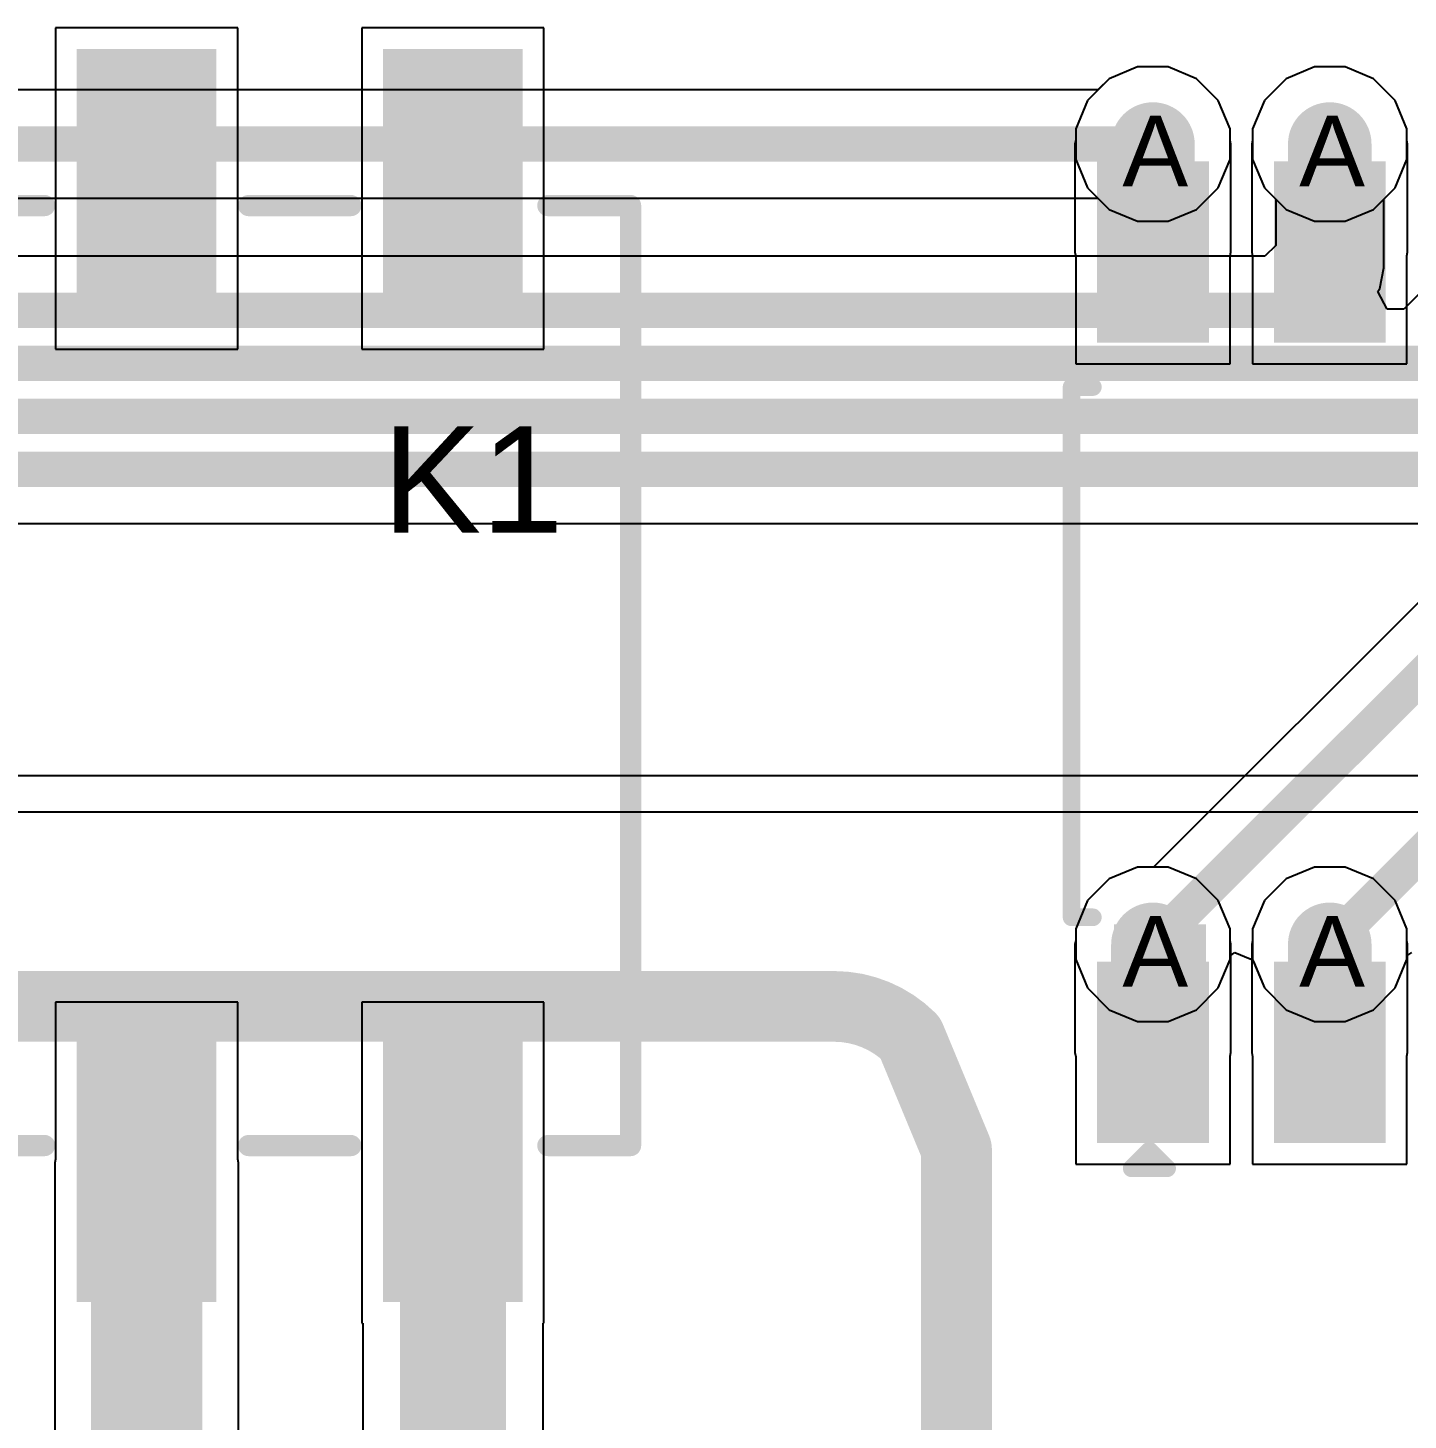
# Model space of a CAD drawing. Header units: inches. Extents: x 0 to 208, y 0 to 213.
# Drawn here: x 2.4044 to 2.7947, y 0.4259 to 0.8198 of the extents above; entities that cross this region are included whole.
import ezdxf

# ---------------------------------------------------------------- set-up
doc = ezdxf.new("R2010")
doc.units = ezdxf.units.IN
doc.header["$MEASUREMENT"] = 0
for name, color, linetype in [('Bottom Layer', 5, 'Continuous'), ('Drill Drawing', 1, 'Continuous'), ('L2_GND1', 16, 'Continuous'), ('L3_SIG1', 76, 'Continuous'), ('L4_PWR', 90, 'Continuous'), ('L5_GND2', 156, 'Continuous'), ('L6_SIG2', 130, 'Continuous'), ('L7_GND3', 216, 'Continuous'), ('Top Layer', 1, 'Continuous'), ('Top Overlay', 2, 'Continuous'), ('Top Paste', 8, 'Continuous'), ('Top Solder', 216, 'Continuous'), ('Via Holes', 16, 'Continuous')]:
    doc.layers.add(name, color=color, linetype=linetype)
doc.styles.add('Arial', font='', dxfattribs={"height": 0.2})
doc.styles.get('Arial').set_extended_font_data('Arial')

# ---------------------------------------------------------------- blocks, each defined once
blk = doc.blocks.new('G6K_2F_Y_TR_DC5_277')
at = {"layer": 'Top Layer'}
for points in [[(-0.17323, -0.04724), (-0.10236, -0.04724), (-0.10236, -0.07874), (-0.17323, -0.07874)], [(0.17323, -0.07874), (0.10236, -0.07874), (0.10236, -0.04724), (0.17323, -0.04724)], [(-0.17323, -0.13386), (-0.10236, -0.13386), (-0.10236, -0.16536), (-0.17323, -0.16536)], [(0.17323, -0.16536), (0.10236, -0.16536), (0.10236, -0.13386), (0.17323, -0.13386)]]:
    blk.add_hatch(color=1, dxfattribs=at).paths.add_polyline_path(points)
at = {"layer": 'Top Paste'}
for points in [[(-0.17323, -0.04724), (-0.10236, -0.04724), (-0.10236, -0.07874), (-0.17323, -0.07874)], [(0.17323, -0.07874), (0.10236, -0.07874), (0.10236, -0.04724), (0.17323, -0.04724)], [(-0.17323, -0.13386), (-0.10236, -0.13386), (-0.10236, -0.16536), (-0.17323, -0.16536)], [(0.17323, -0.16536), (0.10236, -0.16536), (0.10236, -0.13386), (0.17323, -0.13386)]]:
    blk.add_hatch(color=8, dxfattribs=at).paths.add_polyline_path(points)
at = {"layer": 'Top Solder'}
for points in [[(-0.17723, -0.04324), (-0.09836, -0.04324), (-0.09836, -0.08274), (-0.17723, -0.08274)], [(0.17723, -0.08274), (0.09836, -0.08274), (0.09836, -0.04324), (0.17723, -0.04324)], [(-0.17723, -0.12986), (-0.09836, -0.12986), (-0.09836, -0.16936), (-0.17723, -0.16936)], [(0.17723, -0.16936), (0.09836, -0.16936), (0.09836, -0.12986), (0.17723, -0.12986)]]:
    blk.add_hatch(color=216, dxfattribs=at).paths.add_polyline_path(points)
at = {"layer": 'Top Overlay'}
for points in [[(-0.13295, -0.00523, 0.006, 0.006, 0), (-0.13295, -0.03415, 0.006, 0.006, 0)], [(0.13295, -0.00523, 0.006, 0.006, 0), (0.13295, -0.03415, 0.006, 0.006, 0)], [(-0.13295, -0.09184, 0.006, 0.006, 0), (-0.13295, -0.12076, 0.006, 0.006, 0)], [(0.13295, -0.09184, 0.006, 0.006, 0), (0.13295, -0.12076, 0.006, 0.006, 0)], [(-0.13295, -0.17646, 0.006, 0.006, 0), (-0.13295, -0.19985, 0.006, 0.006, 0)], [(0.13295, -0.17646, 0.006, 0.006, 0), (0.13295, -0.19985, 0.006, 0.006, 0)], [(-0.13295, -0.19985, 0.006, 0.006, 0), (0.13295, -0.19985, 0.006, 0.006, 0)]]:
    blk.add_lwpolyline(points, format="xyseb", dxfattribs=at)
for points in [[(-0.13445, -0.03415, 0.003, 0.003, 1), (-0.13145, -0.03415, 0.003, 0.003, 1)], [(0.13145, -0.03415, 0.003, 0.003, 1), (0.13445, -0.03415, 0.003, 0.003, 1)], [(-0.13445, -0.09184, 0.003, 0.003, 1), (-0.13145, -0.09184, 0.003, 0.003, 1)], [(0.13145, -0.09184, 0.003, 0.003, 1), (0.13445, -0.09184, 0.003, 0.003, 1)], [(-0.13445, -0.12076, 0.003, 0.003, 1), (-0.13145, -0.12076, 0.003, 0.003, 1)], [(0.13145, -0.12076, 0.003, 0.003, 1), (0.13445, -0.12076, 0.003, 0.003, 1)], [(-0.13445, -0.17646, 0.003, 0.003, 1), (-0.13145, -0.17646, 0.003, 0.003, 1)], [(0.13145, -0.17646, 0.003, 0.003, 1), (0.13445, -0.17646, 0.003, 0.003, 1)], [(-0.13445, -0.19985, 0.003, 0.003, 1), (-0.13145, -0.19985, 0.003, 0.003, 1)], [(-0.13445, -0.19985, 0.003, 0.003, 1), (-0.13145, -0.19985, 0.003, 0.003, 1)], [(0.13145, -0.19985, 0.003, 0.003, 1), (0.13445, -0.19985, 0.003, 0.003, 1)], [(0.13145, -0.19985, 0.003, 0.003, 1), (0.13445, -0.19985, 0.003, 0.003, 1)]]:
    blk.add_lwpolyline(points, format="xyseb", close=True, dxfattribs=at)
blk = doc.blocks.new('SOP_16_150____399')
at = {"layer": 'Top Layer'}
for points in [[(-0.13484, 0.18681), (-0.09154, 0.18681), (-0.09154, 0.16319), (-0.13484, 0.16319)], [(0.09154, 0.18681), (0.13484, 0.18681), (0.13484, 0.16319), (0.09154, 0.16319)], [(-0.13484, 0.13681), (-0.09154, 0.13681), (-0.09154, 0.11319), (-0.13484, 0.11319)], [(0.09154, 0.13681), (0.13484, 0.13681), (0.13484, 0.11319), (0.09154, 0.11319)]]:
    blk.add_hatch(color=1, dxfattribs=at).paths.add_polyline_path(points)
at = {"layer": 'Top Overlay'}
blk.add_hatch(color=2, dxfattribs=at).paths.add_polyline_path([(-0.088, 0.16001), (-0.077, 0.16001), (-0.077, 0.18601), (-0.088, 0.18601)])
at = {"layer": 'Top Paste'}
for points in [[(-0.13484, 0.18681), (-0.09154, 0.18681), (-0.09154, 0.16319), (-0.13484, 0.16319)], [(0.09154, 0.18681), (0.13484, 0.18681), (0.13484, 0.16319), (0.09154, 0.16319)], [(-0.13484, 0.13681), (-0.09154, 0.13681), (-0.09154, 0.11319), (-0.13484, 0.11319)], [(0.09154, 0.13681), (0.13484, 0.13681), (0.13484, 0.11319), (0.09154, 0.11319)]]:
    blk.add_hatch(color=8, dxfattribs=at).paths.add_polyline_path(points)
at = {"layer": 'Top Solder'}
for points in [[(-0.13884, 0.19081), (-0.08754, 0.19081), (-0.08754, 0.15919), (-0.13884, 0.15919)], [(0.08754, 0.19081), (0.13884, 0.19081), (0.13884, 0.15919), (0.08754, 0.15919)], [(-0.13884, 0.14081), (-0.08754, 0.14081), (-0.08754, 0.10919), (-0.13884, 0.10919)], [(0.08754, 0.14081), (0.13884, 0.14081), (0.13884, 0.10919), (0.08754, 0.10919)]]:
    blk.add_hatch(color=216, dxfattribs=at).paths.add_polyline_path(points)
at = {"layer": 'Top Overlay'}
for points in [[(-0.075, 0.198, 0.005, 0.005, 0), (-0.075, 0.192, 0.005, 0.005, 0)], [(-0.075, 0.198, 0.005, 0.005, 0), (0.075, 0.198, 0.005, 0.005, 0)], [(0.075, 0.198, 0.005, 0.005, 0), (0.075, 0.192, 0.005, 0.005, 0)], [(-0.146, 0.181, 0.005, 0.005, 0), (-0.146, 0.171, 0.005, 0.005, 0)], [(-0.146, 0.181, 0.005, 0.005, 0), (-0.141, 0.176, 0.005, 0.005, 0)], [(-0.141, 0.176, 0.005, 0.005, 0), (-0.146, 0.171, 0.005, 0.005, 0)]]:
    blk.add_lwpolyline(points, format="xyseb", dxfattribs=at)
for points in [[(-0.07625, 0.198, 0.0025, 0.0025, 1), (-0.07375, 0.198, 0.0025, 0.0025, 1)], [(-0.07625, 0.198, 0.0025, 0.0025, 1), (-0.07375, 0.198, 0.0025, 0.0025, 1)], [(0.07375, 0.198, 0.0025, 0.0025, 1), (0.07625, 0.198, 0.0025, 0.0025, 1)], [(0.07375, 0.198, 0.0025, 0.0025, 1), (0.07625, 0.198, 0.0025, 0.0025, 1)], [(-0.07625, 0.192, 0.0025, 0.0025, 1), (-0.07375, 0.192, 0.0025, 0.0025, 1)], [(0.07375, 0.192, 0.0025, 0.0025, 1), (0.07625, 0.192, 0.0025, 0.0025, 1)], [(-0.14725, 0.181, 0.0025, 0.0025, 1), (-0.14475, 0.181, 0.0025, 0.0025, 1)], [(-0.14725, 0.181, 0.0025, 0.0025, 1), (-0.14475, 0.181, 0.0025, 0.0025, 1)], [(-0.14225, 0.176, 0.0025, 0.0025, 1), (-0.13975, 0.176, 0.0025, 0.0025, 1)], [(-0.14225, 0.176, 0.0025, 0.0025, 1), (-0.13975, 0.176, 0.0025, 0.0025, 1)], [(-0.14725, 0.171, 0.0025, 0.0025, 1), (-0.14475, 0.171, 0.0025, 0.0025, 1)], [(-0.14725, 0.171, 0.0025, 0.0025, 1), (-0.14475, 0.171, 0.0025, 0.0025, 1)]]:
    blk.add_lwpolyline(points, format="xyseb", close=True, dxfattribs=at)

msp = doc.modelspace()

# ---------------------------------------------------------------- hatches: boundary and pattern name
at = {"layer": 'Bottom Layer'}
h = msp.add_hatch(color=5, dxfattribs=at)
edge = h.paths.add_edge_path()
edge.add_arc((2.72254, 0.7869), 0.01181, 0, 360)
h = msp.add_hatch(color=5, dxfattribs=at)
edge = h.paths.add_edge_path()
edge.add_arc((2.77254, 0.7869), 0.01181, 0, 360)
h = msp.add_hatch(color=5, dxfattribs=at)
edge = h.paths.add_edge_path()
edge.add_arc((2.72254, 0.56052), 0.01181, 0, 360)
h = msp.add_hatch(color=5, dxfattribs=at)
edge = h.paths.add_edge_path()
edge.add_arc((2.77254, 0.56052), 0.01181, 0, 360)
at = {"layer": 'L2_GND1'}
h = msp.add_hatch(color=16, dxfattribs=at)
edge = h.paths.add_edge_path()
edge.add_arc((2.72254, 0.7869), 0.01181, 0, 360)
h = msp.add_hatch(color=16, dxfattribs=at)
edge = h.paths.add_edge_path()
edge.add_arc((2.77254, 0.7869), 0.01181, 0, 360)
h = msp.add_hatch(color=16, dxfattribs=at)
edge = h.paths.add_edge_path()
edge.add_arc((2.72254, 0.56052), 0.01181, 0, 360)
h = msp.add_hatch(color=16, dxfattribs=at)
edge = h.paths.add_edge_path()
edge.add_arc((2.77254, 0.56052), 0.01181, 0, 360)
at = {"layer": 'L3_SIG1'}
h = msp.add_hatch(color=76, dxfattribs=at)
edge = h.paths.add_edge_path()
edge.add_arc((2.72254, 0.7869), 0.01181, 0, 360)
h = msp.add_hatch(color=76, dxfattribs=at)
edge = h.paths.add_edge_path()
edge.add_arc((2.77254, 0.7869), 0.01181, 0, 360)
h = msp.add_hatch(color=76, dxfattribs=at)
edge = h.paths.add_edge_path()
edge.add_arc((2.72254, 0.56052), 0.01181, 0, 360)
h = msp.add_hatch(color=76, dxfattribs=at)
edge = h.paths.add_edge_path()
edge.add_arc((2.77254, 0.56052), 0.01181, 0, 360)
at = {"layer": 'L4_PWR'}
h = msp.add_hatch(color=90, dxfattribs=at)
edge = h.paths.add_edge_path()
edge.add_arc((2.72254, 0.7869), 0.01181, 0, 360)
h = msp.add_hatch(color=90, dxfattribs=at)
edge = h.paths.add_edge_path()
edge.add_arc((2.77254, 0.7869), 0.01181, 0, 360)
h = msp.add_hatch(color=90, dxfattribs=at)
edge = h.paths.add_edge_path()
edge.add_arc((2.72254, 0.56052), 0.01181, 0, 360)
h = msp.add_hatch(color=90, dxfattribs=at)
edge = h.paths.add_edge_path()
edge.add_arc((2.77254, 0.56052), 0.01181, 0, 360)
at = {"layer": 'L5_GND2'}
h = msp.add_hatch(color=156, dxfattribs=at)
edge = h.paths.add_edge_path()
edge.add_arc((2.72254, 0.7869), 0.01181, 0, 360)
h = msp.add_hatch(color=156, dxfattribs=at)
edge = h.paths.add_edge_path()
edge.add_arc((2.77254, 0.7869), 0.01181, 0, 360)
h = msp.add_hatch(color=156, dxfattribs=at)
edge = h.paths.add_edge_path()
edge.add_arc((2.72254, 0.56052), 0.01181, 0, 360)
h = msp.add_hatch(color=156, dxfattribs=at)
edge = h.paths.add_edge_path()
edge.add_arc((2.77254, 0.56052), 0.01181, 0, 360)
at = {"layer": 'L6_SIG2'}
h = msp.add_hatch(color=130, dxfattribs=at)
edge = h.paths.add_edge_path()
edge.add_arc((2.72254, 0.7869), 0.01181, 0, 360)
h = msp.add_hatch(color=130, dxfattribs=at)
edge = h.paths.add_edge_path()
edge.add_arc((2.77254, 0.7869), 0.01181, 0, 360)
h = msp.add_hatch(color=130, dxfattribs=at)
edge = h.paths.add_edge_path()
edge.add_arc((2.72254, 0.56052), 0.01181, 0, 360)
h = msp.add_hatch(color=130, dxfattribs=at)
edge = h.paths.add_edge_path()
edge.add_arc((2.77254, 0.56052), 0.01181, 0, 360)
at = {"layer": 'L7_GND3'}
h = msp.add_hatch(color=216, dxfattribs=at)
edge = h.paths.add_edge_path()
edge.add_arc((2.72254, 0.7869), 0.01181, 0, 360)
h = msp.add_hatch(color=216, dxfattribs=at)
edge = h.paths.add_edge_path()
edge.add_arc((2.77254, 0.7869), 0.01181, 0, 360)
h = msp.add_hatch(color=216, dxfattribs=at)
edge = h.paths.add_edge_path()
edge.add_arc((2.72254, 0.56052), 0.01181, 0, 360)
h = msp.add_hatch(color=216, dxfattribs=at)
edge = h.paths.add_edge_path()
edge.add_arc((2.77254, 0.56052), 0.01181, 0, 360)
at = {"layer": 'Top Layer'}
h = msp.add_hatch(color=1, dxfattribs=at)
edge = h.paths.add_edge_path()
edge.add_arc((2.72254, 0.7869), 0.01181, 0, 360)
h = msp.add_hatch(color=1, dxfattribs=at)
edge = h.paths.add_edge_path()
edge.add_arc((2.77254, 0.7869), 0.01181, 0, 360)
for points in [[(2.73436, 0.7869), (2.71069, 0.7869), (2.71069, 0.75629), (2.73436, 0.75629)], [(2.78436, 0.7869), (2.76069, 0.7869), (2.76069, 0.75629), (2.78436, 0.75629)], [(2.73436, 0.56052), (2.71069, 0.56052), (2.71069, 0.52991), (2.73436, 0.52991)], [(2.78436, 0.56052), (2.76069, 0.56052), (2.76069, 0.52991), (2.78436, 0.52991)], [(2.42223, 0.317), (2.45373, 0.317), (2.45373, 0.49874), (2.42223, 0.49874)]]:
    msp.add_hatch(color=1, dxfattribs=at).paths.add_polyline_path(points)
h = msp.add_hatch(color=1, dxfattribs=at)
edge = h.paths.add_edge_path()
edge.add_arc((2.72254, 0.56052), 0.01181, 0, 360)
h = msp.add_hatch(color=1, dxfattribs=at)
edge = h.paths.add_edge_path()
edge.add_arc((2.77254, 0.56052), 0.01181, 0, 360)
at = {"layer": 'Via Holes'}
h = msp.add_hatch(color=7, dxfattribs=at)
edge = h.paths.add_edge_path()
edge.add_arc((2.72254, 0.7869), 0.00591, 0, 360)
h = msp.add_hatch(color=7, dxfattribs=at)
edge = h.paths.add_edge_path()
edge.add_arc((2.77254, 0.7869), 0.00591, 0, 360)
h = msp.add_hatch(color=7, dxfattribs=at)
edge = h.paths.add_edge_path()
edge.add_arc((2.72254, 0.56052), 0.00591, 0, 360)
h = msp.add_hatch(color=7, dxfattribs=at)
edge = h.paths.add_edge_path()
edge.add_arc((2.77254, 0.56052), 0.00591, 0, 360)

# ---------------------------------------------------------------- linework, layer by layer
at = {"layer": 'Bottom Layer'}
for p, q in [((2.7182, 0.80871), (2.71019, 0.80539)), ((2.72688, 0.80871), (2.7182, 0.80871)), ((2.7349, 0.80539), (2.72688, 0.80871)), ((2.7682, 0.80871), (2.76019, 0.80539)), ((2.77688, 0.80871), (2.7682, 0.80871)), ((2.7849, 0.80539), (2.77688, 0.80871)), ((2.71019, 0.80539), (2.70405, 0.79925)), ((2.74103, 0.79925), (2.7349, 0.80539)), ((2.76019, 0.80539), (2.75405, 0.79925)), ((2.79103, 0.79925), (2.7849, 0.80539)), ((2.70405, 0.79925), (2.70073, 0.79124)), ((2.74435, 0.79124), (2.74103, 0.79925)), ((2.75405, 0.79925), (2.75073, 0.79124)), ((2.79435, 0.79124), (2.79103, 0.79925)), ((2.70073, 0.79124), (2.70073, 0.78256)), ((2.74435, 0.78256), (2.74435, 0.79124)), ((2.75073, 0.79124), (2.75073, 0.78256)), ((2.79435, 0.78256), (2.79435, 0.79124)), ((2.70073, 0.78256), (2.70405, 0.77454)), ((2.74103, 0.77454), (2.74435, 0.78256)), ((2.75073, 0.78256), (2.75405, 0.77454)), ((2.79103, 0.77454), (2.79435, 0.78256)), ((2.70405, 0.77454), (2.71019, 0.76841)), ((2.7349, 0.76841), (2.74103, 0.77454)), ((2.75405, 0.77454), (2.76019, 0.76841)), ((2.7849, 0.76841), (2.79103, 0.77454)), ((2.71019, 0.76841), (2.7182, 0.76509)), ((2.72688, 0.76509), (2.7349, 0.76841)), ((2.76019, 0.76841), (2.7682, 0.76509)), ((2.77688, 0.76509), (2.7849, 0.76841)), ((2.7182, 0.76509), (2.72688, 0.76509)), ((2.7682, 0.76509), (2.77688, 0.76509)), ((2.71019, 0.57901), (2.70405, 0.57288)), ((2.7182, 0.58233), (2.71019, 0.57901)), ((2.72688, 0.58233), (2.7182, 0.58233)), ((2.7349, 0.57901), (2.72688, 0.58233)), ((2.74103, 0.57288), (2.7349, 0.57901)), ((2.76019, 0.57901), (2.75405, 0.57288)), ((2.7682, 0.58233), (2.76019, 0.57901)), ((2.77688, 0.58233), (2.7682, 0.58233)), ((2.7849, 0.57901), (2.77688, 0.58233)), ((2.79103, 0.57288), (2.7849, 0.57901)), ((2.70405, 0.57288), (2.70073, 0.56486)), ((2.74435, 0.56486), (2.74103, 0.57288)), ((2.75405, 0.57288), (2.75073, 0.56486)), ((2.79435, 0.56486), (2.79103, 0.57288)), ((2.70073, 0.56486), (2.70073, 0.55618)), ((2.74435, 0.55618), (2.74435, 0.56486)), ((2.75073, 0.56486), (2.75073, 0.55618)), ((2.79435, 0.55618), (2.79435, 0.56486)), ((2.70073, 0.55618), (2.70405, 0.54817)), ((2.74103, 0.54817), (2.74435, 0.55618)), ((2.75073, 0.55618), (2.75405, 0.54817)), ((2.79103, 0.54817), (2.79435, 0.55618)), ((2.70405, 0.54817), (2.71019, 0.54203)), ((2.7349, 0.54203), (2.74103, 0.54817)), ((2.75405, 0.54817), (2.76019, 0.54203)), ((2.7849, 0.54203), (2.79103, 0.54817)), ((2.71019, 0.54203), (2.7182, 0.53871)), ((2.72688, 0.53871), (2.7349, 0.54203)), ((2.76019, 0.54203), (2.7682, 0.53871)), ((2.77688, 0.53871), (2.7849, 0.54203)), ((2.7182, 0.53871), (2.72688, 0.53871)), ((2.7682, 0.53871), (2.77688, 0.53871))]:
    msp.add_line(p, q, dxfattribs=at)
at = {"layer": 'L2_GND1'}
for p, q in [((2.7182, 0.80871), (2.71019, 0.80539)), ((2.72688, 0.80871), (2.7182, 0.80871)), ((2.7349, 0.80539), (2.72688, 0.80871)), ((2.7682, 0.80871), (2.76019, 0.80539)), ((2.77688, 0.80871), (2.7682, 0.80871)), ((2.7849, 0.80539), (2.77688, 0.80871)), ((2.71019, 0.80539), (2.70405, 0.79925)), ((2.74103, 0.79925), (2.7349, 0.80539)), ((2.76019, 0.80539), (2.75405, 0.79925)), ((2.79103, 0.79925), (2.7849, 0.80539)), ((2.70405, 0.79925), (2.70073, 0.79124)), ((2.74435, 0.79124), (2.74103, 0.79925)), ((2.75405, 0.79925), (2.75073, 0.79124)), ((2.79435, 0.79124), (2.79103, 0.79925)), ((2.70073, 0.79124), (2.70073, 0.78256)), ((2.74435, 0.78256), (2.74435, 0.79124)), ((2.75073, 0.79124), (2.75073, 0.78256)), ((2.79435, 0.78256), (2.79435, 0.79124)), ((2.70073, 0.78256), (2.70405, 0.77454)), ((2.74103, 0.77454), (2.74435, 0.78256)), ((2.75073, 0.78256), (2.75405, 0.77454)), ((2.79103, 0.77454), (2.79435, 0.78256)), ((2.70405, 0.77454), (2.71019, 0.76841)), ((2.7349, 0.76841), (2.74103, 0.77454)), ((2.75405, 0.77454), (2.76019, 0.76841)), ((2.7849, 0.76841), (2.79103, 0.77454)), ((2.71019, 0.76841), (2.7182, 0.76509)), ((2.72688, 0.76509), (2.7349, 0.76841)), ((2.76019, 0.76841), (2.7682, 0.76509)), ((2.77688, 0.76509), (2.7849, 0.76841)), ((2.7182, 0.76509), (2.72688, 0.76509)), ((2.7682, 0.76509), (2.77688, 0.76509)), ((2.71019, 0.57901), (2.70405, 0.57288)), ((2.7182, 0.58233), (2.71019, 0.57901)), ((2.72688, 0.58233), (2.7182, 0.58233)), ((2.7349, 0.57901), (2.72688, 0.58233)), ((2.74103, 0.57288), (2.7349, 0.57901)), ((2.76019, 0.57901), (2.75405, 0.57288)), ((2.7682, 0.58233), (2.76019, 0.57901)), ((2.77688, 0.58233), (2.7682, 0.58233)), ((2.7849, 0.57901), (2.77688, 0.58233)), ((2.79103, 0.57288), (2.7849, 0.57901)), ((2.70405, 0.57288), (2.70073, 0.56486)), ((2.74435, 0.56486), (2.74103, 0.57288)), ((2.75405, 0.57288), (2.75073, 0.56486)), ((2.79435, 0.56486), (2.79103, 0.57288)), ((2.70073, 0.56486), (2.70073, 0.55618)), ((2.74435, 0.55618), (2.74435, 0.56486)), ((2.75073, 0.56486), (2.75073, 0.55618)), ((2.79435, 0.55618), (2.79435, 0.56486)), ((2.70073, 0.55618), (2.70405, 0.54817)), ((2.74103, 0.54817), (2.74435, 0.55618)), ((2.75073, 0.55618), (2.75405, 0.54817)), ((2.79103, 0.54817), (2.79435, 0.55618)), ((2.70405, 0.54817), (2.71019, 0.54203)), ((2.7349, 0.54203), (2.74103, 0.54817)), ((2.75405, 0.54817), (2.76019, 0.54203)), ((2.7849, 0.54203), (2.79103, 0.54817)), ((2.71019, 0.54203), (2.7182, 0.53871)), ((2.72688, 0.53871), (2.7349, 0.54203)), ((2.76019, 0.54203), (2.7682, 0.53871)), ((2.77688, 0.53871), (2.7849, 0.54203)), ((2.7182, 0.53871), (2.72688, 0.53871)), ((2.7682, 0.53871), (2.77688, 0.53871))]:
    msp.add_line(p, q, dxfattribs=at)
at = {"layer": 'L3_SIG1'}
for p, q in [((2.7182, 0.80871), (2.71019, 0.80539)), ((2.72688, 0.80871), (2.7182, 0.80871)), ((2.7349, 0.80539), (2.72688, 0.80871)), ((2.7682, 0.80871), (2.76019, 0.80539)), ((2.77688, 0.80871), (2.7682, 0.80871)), ((2.7849, 0.80539), (2.77688, 0.80871)), ((2.71019, 0.80539), (2.70405, 0.79925)), ((2.74103, 0.79925), (2.7349, 0.80539)), ((2.76019, 0.80539), (2.75405, 0.79925)), ((2.79103, 0.79925), (2.7849, 0.80539)), ((2.70405, 0.79925), (2.70073, 0.79124)), ((2.74435, 0.79124), (2.74103, 0.79925)), ((2.75405, 0.79925), (2.75073, 0.79124)), ((2.79435, 0.79124), (2.79103, 0.79925)), ((2.70073, 0.79124), (2.70073, 0.78256)), ((2.74435, 0.78256), (2.74435, 0.79124)), ((2.75073, 0.79124), (2.75073, 0.78256)), ((2.79435, 0.78256), (2.79435, 0.79124)), ((2.70073, 0.78256), (2.70405, 0.77454)), ((2.74103, 0.77454), (2.74435, 0.78256)), ((2.75073, 0.78256), (2.75405, 0.77454)), ((2.79103, 0.77454), (2.79435, 0.78256)), ((2.70405, 0.77454), (2.71019, 0.76841)), ((2.7349, 0.76841), (2.74103, 0.77454)), ((2.75405, 0.77454), (2.76019, 0.76841)), ((2.7849, 0.76841), (2.79103, 0.77454)), ((2.71019, 0.76841), (2.7182, 0.76509)), ((2.72688, 0.76509), (2.7349, 0.76841)), ((2.76019, 0.76841), (2.7682, 0.76509)), ((2.77688, 0.76509), (2.7849, 0.76841)), ((2.7182, 0.76509), (2.72688, 0.76509)), ((2.7682, 0.76509), (2.77688, 0.76509)), ((2.71019, 0.57901), (2.70405, 0.57288)), ((2.7182, 0.58233), (2.71019, 0.57901)), ((2.72688, 0.58233), (2.7182, 0.58233)), ((2.7349, 0.57901), (2.72688, 0.58233)), ((2.74103, 0.57288), (2.7349, 0.57901)), ((2.76019, 0.57901), (2.75405, 0.57288)), ((2.7682, 0.58233), (2.76019, 0.57901)), ((2.77688, 0.58233), (2.7682, 0.58233)), ((2.7849, 0.57901), (2.77688, 0.58233)), ((2.79103, 0.57288), (2.7849, 0.57901)), ((2.70405, 0.57288), (2.70073, 0.56486)), ((2.74435, 0.56486), (2.74103, 0.57288)), ((2.75405, 0.57288), (2.75073, 0.56486)), ((2.79435, 0.56486), (2.79103, 0.57288)), ((2.70073, 0.56486), (2.70073, 0.55618)), ((2.74435, 0.55618), (2.74435, 0.56486)), ((2.75073, 0.56486), (2.75073, 0.55618)), ((2.79435, 0.55618), (2.79435, 0.56486)), ((2.70073, 0.55618), (2.70405, 0.54817)), ((2.74103, 0.54817), (2.74435, 0.55618)), ((2.75073, 0.55618), (2.75405, 0.54817)), ((2.79103, 0.54817), (2.79435, 0.55618)), ((2.70405, 0.54817), (2.71019, 0.54203)), ((2.7349, 0.54203), (2.74103, 0.54817)), ((2.75405, 0.54817), (2.76019, 0.54203)), ((2.7849, 0.54203), (2.79103, 0.54817)), ((2.71019, 0.54203), (2.7182, 0.53871)), ((2.72688, 0.53871), (2.7349, 0.54203)), ((2.76019, 0.54203), (2.7682, 0.53871)), ((2.77688, 0.53871), (2.7849, 0.54203)), ((2.7182, 0.53871), (2.72688, 0.53871)), ((2.7682, 0.53871), (2.77688, 0.53871))]:
    msp.add_line(p, q, dxfattribs=at)
at = {"layer": 'L4_PWR'}
for p, q in [((2.7182, 0.80871), (2.71019, 0.80539)), ((2.72688, 0.80871), (2.7182, 0.80871)), ((2.7349, 0.80539), (2.72688, 0.80871)), ((2.7682, 0.80871), (2.76019, 0.80539)), ((2.77688, 0.80871), (2.7682, 0.80871)), ((2.7849, 0.80539), (2.77688, 0.80871)), ((2.71019, 0.80539), (2.70405, 0.79925)), ((2.74103, 0.79925), (2.7349, 0.80539)), ((2.76019, 0.80539), (2.75405, 0.79925)), ((2.79103, 0.79925), (2.7849, 0.80539)), ((2.70405, 0.79925), (2.70073, 0.79124)), ((2.74435, 0.79124), (2.74103, 0.79925)), ((2.75405, 0.79925), (2.75073, 0.79124)), ((2.79435, 0.79124), (2.79103, 0.79925)), ((2.70073, 0.79124), (2.70073, 0.78256)), ((2.74435, 0.78256), (2.74435, 0.79124)), ((2.75073, 0.79124), (2.75073, 0.78256)), ((2.79435, 0.78256), (2.79435, 0.79124)), ((2.70073, 0.78256), (2.70405, 0.77454)), ((2.74103, 0.77454), (2.74435, 0.78256)), ((2.75073, 0.78256), (2.75405, 0.77454)), ((2.79103, 0.77454), (2.79435, 0.78256)), ((2.70405, 0.77454), (2.71019, 0.76841)), ((2.7349, 0.76841), (2.74103, 0.77454)), ((2.75405, 0.77454), (2.76019, 0.76841)), ((2.7849, 0.76841), (2.79103, 0.77454)), ((2.71019, 0.76841), (2.7182, 0.76509)), ((2.72688, 0.76509), (2.7349, 0.76841)), ((2.76019, 0.76841), (2.7682, 0.76509)), ((2.77688, 0.76509), (2.7849, 0.76841)), ((2.7182, 0.76509), (2.72688, 0.76509)), ((2.7682, 0.76509), (2.77688, 0.76509)), ((2.9968, 0.6082), (0.8522, 0.6082)), ((0.842, 0.598), (3.007, 0.598)), ((2.71019, 0.57901), (2.70405, 0.57288)), ((2.7182, 0.58233), (2.71019, 0.57901)), ((2.72688, 0.58233), (2.7182, 0.58233)), ((2.7349, 0.57901), (2.72688, 0.58233)), ((2.74103, 0.57288), (2.7349, 0.57901)), ((2.76019, 0.57901), (2.75405, 0.57288)), ((2.7682, 0.58233), (2.76019, 0.57901)), ((2.77688, 0.58233), (2.7682, 0.58233)), ((2.7849, 0.57901), (2.77688, 0.58233)), ((2.79103, 0.57288), (2.7849, 0.57901)), ((2.70405, 0.57288), (2.70073, 0.56486)), ((2.74435, 0.56486), (2.74103, 0.57288)), ((2.75405, 0.57288), (2.75073, 0.56486)), ((2.79435, 0.56486), (2.79103, 0.57288)), ((2.70073, 0.56486), (2.70073, 0.55618)), ((2.74435, 0.55618), (2.74435, 0.56486)), ((2.75073, 0.56486), (2.75073, 0.55618)), ((2.79435, 0.55618), (2.79435, 0.56486)), ((2.70073, 0.55618), (2.70405, 0.54817)), ((2.74103, 0.54817), (2.74435, 0.55618)), ((2.75073, 0.55618), (2.75405, 0.54817)), ((2.79103, 0.54817), (2.79435, 0.55618)), ((2.70405, 0.54817), (2.71019, 0.54203)), ((2.7349, 0.54203), (2.74103, 0.54817)), ((2.75405, 0.54817), (2.76019, 0.54203)), ((2.7849, 0.54203), (2.79103, 0.54817)), ((2.71019, 0.54203), (2.7182, 0.53871)), ((2.72688, 0.53871), (2.7349, 0.54203)), ((2.76019, 0.54203), (2.7682, 0.53871)), ((2.77688, 0.53871), (2.7849, 0.54203)), ((2.7182, 0.53871), (2.72688, 0.53871)), ((2.7682, 0.53871), (2.77688, 0.53871))]:
    msp.add_line(p, q, dxfattribs=at)
for points in [[(2.22538, 0.54296, 0.02, 0.02, 0), (2.63244, 0.54296, 0.02, 0.02, 0)], [(2.63244, 0.54296, 0.02, 0.02, -0.197196), (2.65391, 0.53409, 0.02, 0.02, 0)], [(2.65391, 0.53409, 0.02, 0.02, 0), (2.667, 0.50253, 0.02, 0.02, 0)], [(2.667, 0.34873, 0.02, 0.02, 0), (2.667, 0.50253, 0.02, 0.02, 0)]]:
    msp.add_lwpolyline(points, format="xyseb", dxfattribs=at)
for points in [[(2.62744, 0.54296, 0.01, 0.01, 1), (2.63744, 0.54296, 0.01, 0.01, 1)], [(2.62744, 0.54296, 0.01, 0.01, 1), (2.63744, 0.54296, 0.01, 0.01, 1)], [(2.64891, 0.53409, 0.01, 0.01, 1), (2.65891, 0.53409, 0.01, 0.01, 1)], [(2.64891, 0.53409, 0.01, 0.01, 1), (2.65891, 0.53409, 0.01, 0.01, 1)], [(2.662, 0.50253, 0.01, 0.01, 1), (2.672, 0.50253, 0.01, 0.01, 1)], [(2.662, 0.50253, 0.01, 0.01, 1), (2.672, 0.50253, 0.01, 0.01, 1)]]:
    msp.add_lwpolyline(points, format="xyseb", close=True, dxfattribs=at)
at = {"layer": 'L5_GND2'}
for p, q in [((2.7182, 0.80871), (2.71019, 0.80539)), ((2.72688, 0.80871), (2.7182, 0.80871)), ((2.7349, 0.80539), (2.72688, 0.80871)), ((2.7682, 0.80871), (2.76019, 0.80539)), ((2.77688, 0.80871), (2.7682, 0.80871)), ((2.7849, 0.80539), (2.77688, 0.80871)), ((2.71019, 0.80539), (2.70405, 0.79925)), ((2.74103, 0.79925), (2.7349, 0.80539)), ((2.76019, 0.80539), (2.75405, 0.79925)), ((2.79103, 0.79925), (2.7849, 0.80539)), ((2.70405, 0.79925), (2.70073, 0.79124)), ((2.74435, 0.79124), (2.74103, 0.79925)), ((2.75405, 0.79925), (2.75073, 0.79124)), ((2.79435, 0.79124), (2.79103, 0.79925)), ((2.70073, 0.79124), (2.70073, 0.78256)), ((2.74435, 0.78256), (2.74435, 0.79124)), ((2.75073, 0.79124), (2.75073, 0.78256)), ((2.79435, 0.78256), (2.79435, 0.79124)), ((2.70073, 0.78256), (2.70405, 0.77454)), ((2.74103, 0.77454), (2.74435, 0.78256)), ((2.75073, 0.78256), (2.75405, 0.77454)), ((2.79103, 0.77454), (2.79435, 0.78256)), ((2.70405, 0.77454), (2.71019, 0.76841)), ((2.7349, 0.76841), (2.74103, 0.77454)), ((2.75405, 0.77454), (2.76019, 0.76841)), ((2.7849, 0.76841), (2.79103, 0.77454)), ((2.71019, 0.76841), (2.7182, 0.76509)), ((2.72688, 0.76509), (2.7349, 0.76841)), ((2.76019, 0.76841), (2.7682, 0.76509)), ((2.77688, 0.76509), (2.7849, 0.76841)), ((2.7182, 0.76509), (2.72688, 0.76509)), ((2.7682, 0.76509), (2.77688, 0.76509)), ((2.71019, 0.57901), (2.70405, 0.57288)), ((2.7182, 0.58233), (2.71019, 0.57901)), ((2.72688, 0.58233), (2.7182, 0.58233)), ((2.7349, 0.57901), (2.72688, 0.58233)), ((2.74103, 0.57288), (2.7349, 0.57901)), ((2.76019, 0.57901), (2.75405, 0.57288)), ((2.7682, 0.58233), (2.76019, 0.57901)), ((2.77688, 0.58233), (2.7682, 0.58233)), ((2.7849, 0.57901), (2.77688, 0.58233)), ((2.79103, 0.57288), (2.7849, 0.57901)), ((2.70405, 0.57288), (2.70073, 0.56486)), ((2.74435, 0.56486), (2.74103, 0.57288)), ((2.75405, 0.57288), (2.75073, 0.56486)), ((2.79435, 0.56486), (2.79103, 0.57288)), ((2.70073, 0.56486), (2.70073, 0.55618)), ((2.74435, 0.55618), (2.74435, 0.56486)), ((2.75073, 0.56486), (2.75073, 0.55618)), ((2.79435, 0.55618), (2.79435, 0.56486)), ((2.70073, 0.55618), (2.70405, 0.54817)), ((2.74103, 0.54817), (2.74435, 0.55618)), ((2.75073, 0.55618), (2.75405, 0.54817)), ((2.79103, 0.54817), (2.79435, 0.55618)), ((2.70405, 0.54817), (2.71019, 0.54203)), ((2.7349, 0.54203), (2.74103, 0.54817)), ((2.75405, 0.54817), (2.76019, 0.54203)), ((2.7849, 0.54203), (2.79103, 0.54817)), ((2.71019, 0.54203), (2.7182, 0.53871)), ((2.72688, 0.53871), (2.7349, 0.54203)), ((2.76019, 0.54203), (2.7682, 0.53871)), ((2.77688, 0.53871), (2.7849, 0.54203)), ((2.7182, 0.53871), (2.72688, 0.53871)), ((2.7682, 0.53871), (2.77688, 0.53871))]:
    msp.add_line(p, q, dxfattribs=at)
at = {"layer": 'L6_SIG2'}
for p, q in [((2.7182, 0.80871), (2.71019, 0.80539)), ((2.72688, 0.80871), (2.7182, 0.80871)), ((2.7349, 0.80539), (2.72688, 0.80871)), ((2.7682, 0.80871), (2.76019, 0.80539)), ((2.77688, 0.80871), (2.7682, 0.80871)), ((2.7849, 0.80539), (2.77688, 0.80871)), ((2.71019, 0.80539), (2.70699, 0.80219)), ((2.74103, 0.79925), (2.7349, 0.80539)), ((2.76019, 0.80539), (2.75405, 0.79925)), ((2.79103, 0.79925), (2.7849, 0.80539)), ((2.70699, 0.80219), (2.26337, 0.80219)), ((2.74435, 0.79124), (2.74103, 0.79925)), ((2.75405, 0.79925), (2.75073, 0.79124)), ((2.79435, 0.79124), (2.79103, 0.79925)), ((2.74435, 0.78256), (2.74435, 0.79124)), ((2.75073, 0.79124), (2.75073, 0.78256)), ((2.79435, 0.78256), (2.79435, 0.79124)), ((2.74103, 0.77454), (2.74435, 0.78256)), ((2.75073, 0.78256), (2.75405, 0.77454)), ((2.79103, 0.77454), (2.79435, 0.78256)), ((2.7349, 0.76841), (2.74103, 0.77454)), ((2.75405, 0.77454), (2.75725, 0.77135)), ((2.78784, 0.77135), (2.79103, 0.77454)), ((2.25703, 0.7716), (2.70699, 0.7716)), ((2.70699, 0.7716), (2.71019, 0.76841)), ((2.71019, 0.76841), (2.7182, 0.76509)), ((2.72688, 0.76509), (2.7349, 0.76841)), ((2.75725, 0.77135), (2.75725, 0.75819)), ((2.78784, 0.75186), (2.78784, 0.77135)), ((2.7182, 0.76509), (2.72688, 0.76509)), ((2.75725, 0.75819), (2.75421, 0.75515)), ((2.75421, 0.75515), (1.8012, 0.75515)), ((2.80725, 0.75388), (2.79352, 0.74015)), ((2.78667, 0.746), (2.78784, 0.75186)), ((2.7861, 0.74515), (2.78667, 0.746)), ((2.78878, 0.74015), (2.7861, 0.74515)), ((2.79352, 0.74015), (2.78878, 0.74015)), ((0.43165, 0.67956), (2.81342, 0.67956)), ((2.81534, 0.67494), (2.72272, 0.58233)), ((2.71019, 0.57901), (2.70405, 0.57288)), ((2.7182, 0.58233), (2.71019, 0.57901)), ((2.72272, 0.58233), (2.7182, 0.58233)), ((2.70405, 0.57288), (2.70073, 0.56486)), ((2.70073, 0.56486), (2.70073, 0.55618)), ((2.70073, 0.55618), (2.70405, 0.54817)), ((2.74103, 0.54817), (2.74435, 0.55618)), ((2.74435, 0.55724), (2.74573, 0.55816)), ((2.74435, 0.55618), (2.74435, 0.55724)), ((2.74573, 0.55816), (2.75002, 0.55646)), ((2.75002, 0.55646), (2.75096, 0.55564)), ((2.75096, 0.55564), (2.75405, 0.54817)), ((2.79103, 0.54817), (2.79435, 0.55618)), ((2.79435, 0.55724), (2.79573, 0.55816)), ((2.79435, 0.55618), (2.79435, 0.55724)), ((2.70405, 0.54817), (2.71019, 0.54203)), ((2.7349, 0.54203), (2.74103, 0.54817)), ((2.75405, 0.54817), (2.76019, 0.54203)), ((2.7849, 0.54203), (2.79103, 0.54817)), ((2.71019, 0.54203), (2.7182, 0.53871)), ((2.72688, 0.53871), (2.7349, 0.54203)), ((2.76019, 0.54203), (2.7682, 0.53871)), ((2.77688, 0.53871), (2.7849, 0.54203)), ((2.7182, 0.53871), (2.72688, 0.53871)), ((2.7682, 0.53871), (2.77688, 0.53871))]:
    msp.add_line(p, q, dxfattribs=at)
for points in [[(2.25703, 0.7869, 0.01, 0.01, 0), (2.72254, 0.7869, 0.01, 0.01, 0)], [(2.77254, 0.75186, 0.01, 0.01, 0), (2.77254, 0.7869, 0.01, 0.01, 0)], [(2.76054, 0.73986, 0.01, 0.01, 0), (2.77254, 0.75186, 0.01, 0.01, 0)], [(1.79487, 0.73986, 0.01, 0.01, 0), (2.76054, 0.73986, 0.01, 0.01, 0)], [(1.33915, 0.72486, 0.01, 0.01, 0), (2.79986, 0.72486, 0.01, 0.01, 0)], [(0.885, 0.70986, 0.01, 0.01, 0), (2.83777, 0.70986, 0.01, 0.01, 0)], [(0.43165, 0.69486, 0.01, 0.01, 0), (2.88816, 0.69486, 0.01, 0.01, 0)], [(2.72254, 0.56052, 0.01, 0.01, 0), (2.83602, 0.674, 0.01, 0.01, 0)], [(2.77254, 0.56052, 0.01, 0.01, 0), (2.86502, 0.653, 0.01, 0.01, 0)]]:
    msp.add_lwpolyline(points, format="xyseb", dxfattribs=at)
for points in [[(2.72004, 0.7869, 0.005, 0.005, 1), (2.72504, 0.7869, 0.005, 0.005, 1)], [(2.77004, 0.7869, 0.005, 0.005, 1), (2.77504, 0.7869, 0.005, 0.005, 1)], [(2.77004, 0.75186, 0.005, 0.005, 1), (2.77504, 0.75186, 0.005, 0.005, 1)], [(2.77004, 0.75186, 0.005, 0.005, 1), (2.77504, 0.75186, 0.005, 0.005, 1)], [(2.75804, 0.73986, 0.005, 0.005, 1), (2.76304, 0.73986, 0.005, 0.005, 1)], [(2.75804, 0.73986, 0.005, 0.005, 1), (2.76304, 0.73986, 0.005, 0.005, 1)], [(2.72004, 0.56052, 0.005, 0.005, 1), (2.72504, 0.56052, 0.005, 0.005, 1)], [(2.77004, 0.56052, 0.005, 0.005, 1), (2.77504, 0.56052, 0.005, 0.005, 1)]]:
    msp.add_lwpolyline(points, format="xyseb", close=True, dxfattribs=at)
at = {"layer": 'L7_GND3'}
for p, q in [((2.7182, 0.80871), (2.71019, 0.80539)), ((2.72688, 0.80871), (2.7182, 0.80871)), ((2.7349, 0.80539), (2.72688, 0.80871)), ((2.7682, 0.80871), (2.76019, 0.80539)), ((2.77688, 0.80871), (2.7682, 0.80871)), ((2.7849, 0.80539), (2.77688, 0.80871)), ((2.71019, 0.80539), (2.70405, 0.79925)), ((2.74103, 0.79925), (2.7349, 0.80539)), ((2.76019, 0.80539), (2.75405, 0.79925)), ((2.79103, 0.79925), (2.7849, 0.80539)), ((2.70405, 0.79925), (2.70073, 0.79124)), ((2.74435, 0.79124), (2.74103, 0.79925)), ((2.75405, 0.79925), (2.75073, 0.79124)), ((2.79435, 0.79124), (2.79103, 0.79925)), ((2.70073, 0.79124), (2.70073, 0.78256)), ((2.74435, 0.78256), (2.74435, 0.79124)), ((2.75073, 0.79124), (2.75073, 0.78256)), ((2.79435, 0.78256), (2.79435, 0.79124)), ((2.70073, 0.78256), (2.70405, 0.77454)), ((2.74103, 0.77454), (2.74435, 0.78256)), ((2.75073, 0.78256), (2.75405, 0.77454)), ((2.79103, 0.77454), (2.79435, 0.78256)), ((2.70405, 0.77454), (2.71019, 0.76841)), ((2.7349, 0.76841), (2.74103, 0.77454)), ((2.75405, 0.77454), (2.76019, 0.76841)), ((2.7849, 0.76841), (2.79103, 0.77454)), ((2.71019, 0.76841), (2.7182, 0.76509)), ((2.72688, 0.76509), (2.7349, 0.76841)), ((2.76019, 0.76841), (2.7682, 0.76509)), ((2.77688, 0.76509), (2.7849, 0.76841)), ((2.7182, 0.76509), (2.72688, 0.76509)), ((2.7682, 0.76509), (2.77688, 0.76509)), ((2.71019, 0.57901), (2.70405, 0.57288)), ((2.7182, 0.58233), (2.71019, 0.57901)), ((2.72688, 0.58233), (2.7182, 0.58233)), ((2.7349, 0.57901), (2.72688, 0.58233)), ((2.74103, 0.57288), (2.7349, 0.57901)), ((2.76019, 0.57901), (2.75405, 0.57288)), ((2.7682, 0.58233), (2.76019, 0.57901)), ((2.77688, 0.58233), (2.7682, 0.58233)), ((2.7849, 0.57901), (2.77688, 0.58233)), ((2.79103, 0.57288), (2.7849, 0.57901)), ((2.70405, 0.57288), (2.70073, 0.56486)), ((2.74435, 0.56486), (2.74103, 0.57288)), ((2.75405, 0.57288), (2.75073, 0.56486)), ((2.79435, 0.56486), (2.79103, 0.57288)), ((2.70073, 0.56486), (2.70073, 0.55618)), ((2.74435, 0.55618), (2.74435, 0.56486)), ((2.75073, 0.56486), (2.75073, 0.55618)), ((2.79435, 0.55618), (2.79435, 0.56486)), ((2.70073, 0.55618), (2.70405, 0.54817)), ((2.74103, 0.54817), (2.74435, 0.55618)), ((2.75073, 0.55618), (2.75405, 0.54817)), ((2.79103, 0.54817), (2.79435, 0.55618)), ((2.70405, 0.54817), (2.71019, 0.54203)), ((2.7349, 0.54203), (2.74103, 0.54817)), ((2.75405, 0.54817), (2.76019, 0.54203)), ((2.7849, 0.54203), (2.79103, 0.54817)), ((2.71019, 0.54203), (2.7182, 0.53871)), ((2.72688, 0.53871), (2.7349, 0.54203)), ((2.76019, 0.54203), (2.7682, 0.53871)), ((2.77688, 0.53871), (2.7849, 0.54203)), ((2.7182, 0.53871), (2.72688, 0.53871)), ((2.7682, 0.53871), (2.77688, 0.53871))]:
    msp.add_line(p, q, dxfattribs=at)
at = {"layer": 'Top Layer'}
for p, q in [((2.46373, 0.81977), (2.41223, 0.81977)), ((2.41223, 0.81977), (2.41223, 0.7289)), ((2.46373, 0.7289), (2.46373, 0.81977)), ((2.55034, 0.81977), (2.49884, 0.81977)), ((2.49884, 0.81977), (2.49884, 0.7289)), ((2.55034, 0.7289), (2.55034, 0.81977)), ((2.7182, 0.80871), (2.71019, 0.80539)), ((2.72688, 0.80871), (2.7182, 0.80871)), ((2.7349, 0.80539), (2.72688, 0.80871)), ((2.7682, 0.80871), (2.76019, 0.80539)), ((2.77688, 0.80871), (2.7682, 0.80871)), ((2.7849, 0.80539), (2.77688, 0.80871)), ((2.71019, 0.80539), (2.70405, 0.79925)), ((2.74103, 0.79925), (2.7349, 0.80539)), ((2.76019, 0.80539), (2.75405, 0.79925)), ((2.79103, 0.79925), (2.7849, 0.80539)), ((2.70405, 0.79925), (2.70073, 0.79124)), ((2.74435, 0.79124), (2.74103, 0.79925)), ((2.75405, 0.79925), (2.75073, 0.79124)), ((2.79435, 0.79124), (2.79103, 0.79925)), ((2.70073, 0.78808), (2.7005, 0.7869)), ((2.70073, 0.79124), (2.70073, 0.78808)), ((2.74435, 0.7879), (2.74435, 0.79124)), ((2.74455, 0.7869), (2.74435, 0.7879)), ((2.75073, 0.78808), (2.7505, 0.7869)), ((2.75073, 0.79124), (2.75073, 0.78808)), ((2.79435, 0.7879), (2.79435, 0.79124)), ((2.79455, 0.7869), (2.79435, 0.7879)), ((2.7005, 0.7869), (2.7005, 0.75629)), ((2.74455, 0.75629), (2.74455, 0.7869)), ((2.7505, 0.7869), (2.7505, 0.75629)), ((2.79455, 0.75629), (2.79455, 0.7869)), ((2.7005, 0.75629), (2.70073, 0.75512)), ((2.74435, 0.75528), (2.74455, 0.75629)), ((2.7505, 0.75629), (2.75073, 0.75512)), ((2.79435, 0.75528), (2.79455, 0.75629)), ((2.70073, 0.75512), (2.70073, 0.7247)), ((2.74435, 0.7247), (2.74435, 0.75528)), ((2.75073, 0.75512), (2.75073, 0.7247)), ((2.79435, 0.7247), (2.79435, 0.75528)), ((2.41223, 0.7289), (2.46373, 0.7289)), ((2.49884, 0.7289), (2.55034, 0.7289)), ((2.70073, 0.7247), (2.74435, 0.7247)), ((2.75073, 0.7247), (2.79435, 0.7247)), ((2.71019, 0.57901), (2.70405, 0.57288)), ((2.7182, 0.58233), (2.71019, 0.57901)), ((2.72688, 0.58233), (2.7182, 0.58233)), ((2.7349, 0.57901), (2.72688, 0.58233)), ((2.74103, 0.57288), (2.7349, 0.57901)), ((2.76019, 0.57901), (2.75405, 0.57288)), ((2.7682, 0.58233), (2.76019, 0.57901)), ((2.77688, 0.58233), (2.7682, 0.58233)), ((2.7849, 0.57901), (2.77688, 0.58233)), ((2.79103, 0.57288), (2.7849, 0.57901)), ((2.70405, 0.57288), (2.70073, 0.56486)), ((2.74435, 0.56486), (2.74103, 0.57288)), ((2.75405, 0.57288), (2.75073, 0.56486)), ((2.79435, 0.56486), (2.79103, 0.57288)), ((2.70073, 0.56486), (2.70073, 0.5617)), ((2.74435, 0.56152), (2.74435, 0.56486)), ((2.75073, 0.56486), (2.75073, 0.5617)), ((2.79435, 0.56152), (2.79435, 0.56486)), ((2.70073, 0.5617), (2.7005, 0.56052)), ((2.7005, 0.56052), (2.7005, 0.52991)), ((2.74455, 0.56052), (2.74435, 0.56152)), ((2.74455, 0.52991), (2.74455, 0.56052)), ((2.75073, 0.5617), (2.7505, 0.56052)), ((2.7505, 0.56052), (2.7505, 0.52991)), ((2.79455, 0.56052), (2.79435, 0.56152)), ((2.79455, 0.52991), (2.79455, 0.56052)), ((2.46373, 0.54418), (2.41223, 0.54418)), ((2.41223, 0.54418), (2.41223, 0.49973)), ((2.46373, 0.49973), (2.46373, 0.54418)), ((2.55034, 0.54418), (2.49884, 0.54418)), ((2.49884, 0.54418), (2.49884, 0.45331)), ((2.55034, 0.45331), (2.55034, 0.54418)), ((2.7005, 0.52991), (2.70073, 0.52874)), ((2.70073, 0.52874), (2.70073, 0.49832)), ((2.74435, 0.5289), (2.74455, 0.52991)), ((2.74435, 0.49832), (2.74435, 0.5289)), ((2.7505, 0.52991), (2.75073, 0.52874)), ((2.75073, 0.52874), (2.75073, 0.49832)), ((2.79435, 0.5289), (2.79455, 0.52991)), ((2.79435, 0.49832), (2.79435, 0.5289)), ((2.41223, 0.49973), (2.41203, 0.49874)), ((2.41203, 0.49874), (2.41203, 0.36959)), ((2.46392, 0.49874), (2.46373, 0.49973)), ((2.46392, 0.3711), (2.46392, 0.49874)), ((2.70073, 0.49832), (2.74435, 0.49832)), ((2.75073, 0.49832), (2.79435, 0.49832)), ((2.49884, 0.45331), (2.4991, 0.45331)), ((2.4991, 0.45331), (2.4991, 0.37)), ((2.55008, 0.38056), (2.55008, 0.45331)), ((2.55008, 0.45331), (2.55034, 0.45331))]:
    msp.add_line(p, q, dxfattribs=at)
msp.add_lwpolyline([(2.52459, 0.37, 0.03, 0.03, 0), (2.52459, 0.49874, 0.03, 0.03, 0)], format="xyseb", dxfattribs=at)
msp.add_lwpolyline([(2.51709, 0.49874, 0.015, 0.015, 1), (2.53209, 0.49874, 0.015, 0.015, 1)], format="xyseb", close=True, dxfattribs=at)

# ---------------------------------------------------------------- block references
at = {"rotation": 90}
for name, p in [('G6K_2F_Y_TR_DC5_277', (2.37498, 0.63654)), ('SOP_16_150____399', (2.89754, 0.64316))]:
    msp.add_blockref(name, p, dxfattribs=at)

# ---------------------------------------------------------------- texts
at = {"layer": 'Drill Drawing', "style": 'Arial'}
for p in [(2.71388, 0.7749), (2.76388, 0.7749), (2.71388, 0.54852), (2.76388, 0.54852)]:
    msp.add_text('A', height=0.02, dxfattribs=at).set_placement(p)
at = {"layer": 'Top Overlay', "style": 'Arial'}
msp.add_text('K1', height=0.03, dxfattribs=at).set_placement((2.5046, 0.677))

doc.saveas('drawing.dxf')
